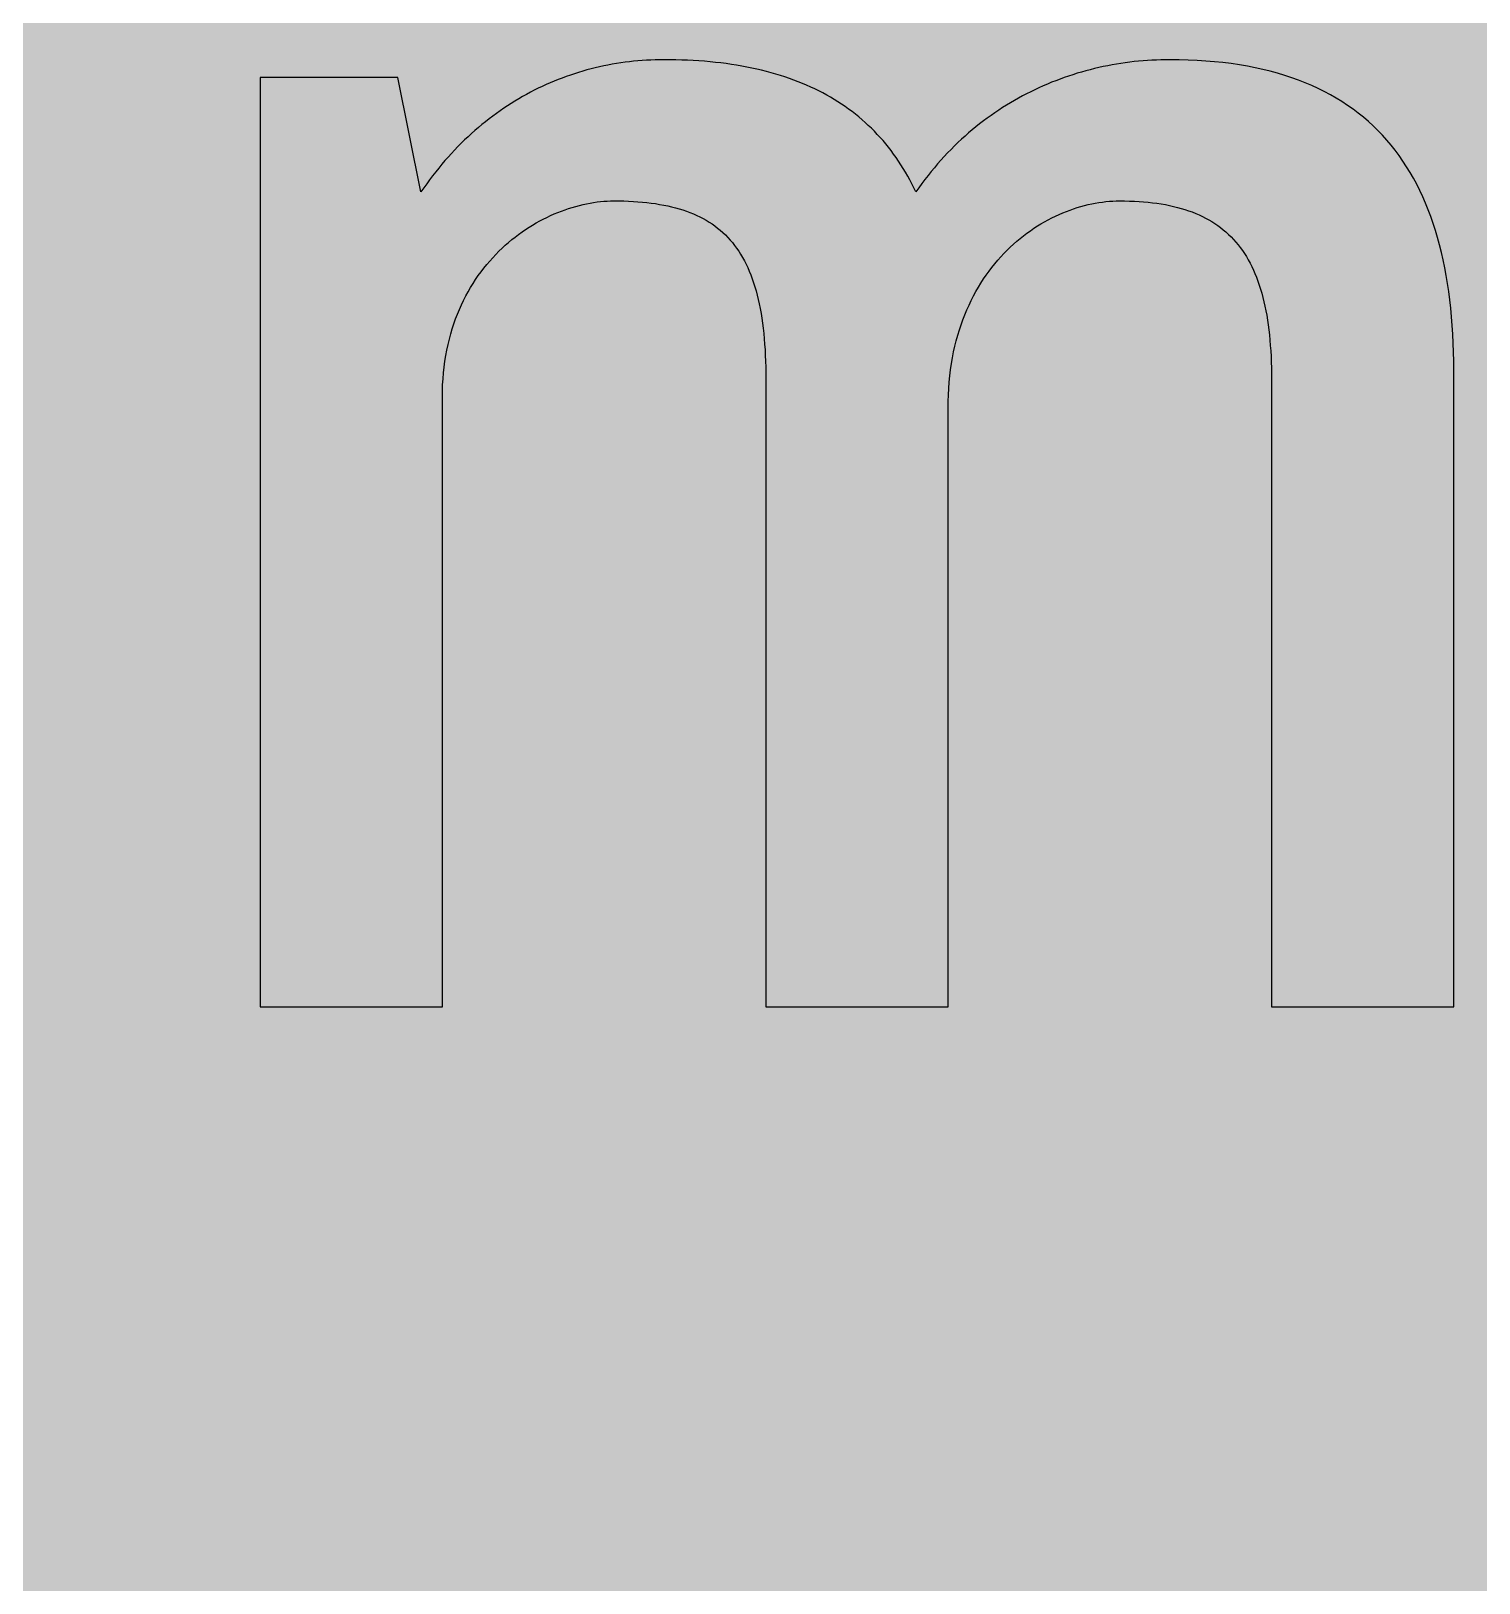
# Model space of a CAD drawing. Header units: millimetres. Extents: x 0 to 423, y 0 to 564.
# Drawn here: x 112.8 to 164.3, y 462.5 to 517.7 of the extents above; entities that cross this region are included whole.
import ezdxf

# ---------------------------------------------------------------- set-up
doc = ezdxf.new("R2010")
doc.units = ezdxf.units.MM

msp = doc.modelspace()

# ---------------------------------------------------------------- hatches: boundary and pattern name
for color, points in [(254, [(21.2189, 0.0537), (20.955, 0.0533), (20.6934, 0.0584), (20.4292, 0.066), (20.1676, 0.0787), (19.906, 0.094), (19.6469, 0.1118), (19.3853, 0.1321), (19.1262, 0.1549), (18.8671, 0.1829), (18.608, 0.2134), (18.349, 0.2464), (18.0924, 0.2845), (17.8359, 0.3251), (17.5793, 0.3683), (17.3253, 0.414), (17.0688, 0.4623), (16.8148, 0.5156), (16.5633, 0.5715), (16.3093, 0.6299), (16.0579, 0.6909), (15.809, 0.7544), (15.56, 0.823), (15.3111, 0.8941), (15.0622, 0.9677), (14.8158, 1.0439), (14.5694, 1.1227), (14.3256, 1.2065), (14.0818, 1.2903), (13.8379, 1.3792), (13.5966, 1.4707), (13.3579, 1.5672), (13.1191, 1.6637), (12.8803, 1.7628), (12.6441, 1.8669), (12.4079, 1.9736), (12.1742, 2.0803), (11.9405, 2.192), (11.7094, 2.3089), (11.4808, 2.4257), (11.2522, 2.5451), (11.0236, 2.6695), (10.7975, 2.794), (10.574, 2.9235), (10.3505, 3.0556), (10.1295, 3.1877), (9.9111, 3.3249), (9.6926, 3.4646), (9.4742, 3.6068), (9.2608, 3.7541), (9.0475, 3.9014), (8.8341, 4.0513), (8.6258, 4.2037), (8.4176, 4.3612), (8.2118, 4.5187), (8.0061, 4.6812), (7.8029, 4.8438), (7.6022, 5.0114), (7.4041, 5.1816), (7.206, 5.3518), (7.0129, 5.527), (6.8174, 5.7048), (6.6269, 5.8826), (6.4389, 6.0655), (6.2509, 6.2509), (6.0655, 6.4389), (5.8852, 6.6269), (5.7048, 6.8174), (5.527, 7.0104), (5.3518, 7.206), (5.1816, 7.4041), (5.0114, 7.6022), (4.8463, 7.8029), (4.6812, 8.0061), (4.5187, 8.2118), (4.3612, 8.4176), (4.2062, 8.6258), (4.0513, 8.8341), (3.9014, 9.0475), (3.7541, 9.2608), (3.6068, 9.4742), (3.4646, 9.6926), (3.3249, 9.9085), (3.1877, 10.1295), (3.0556, 10.3505), (2.9235, 10.574), (2.794, 10.7975), (2.6695, 11.0236), (2.5451, 11.2522), (2.4257, 11.4808), (2.3063, 11.7094), (2.192, 11.9405), (2.0803, 12.1742), (1.971, 12.4079), (1.8669, 12.6441), (1.7628, 12.8803), (1.6637, 13.1191), (1.5646, 13.3579), (1.4707, 13.5966), (1.3792, 13.8379), (1.2903, 14.0818), (1.2065, 14.3256), (1.1227, 14.5694), (1.0439, 14.8158), (0.9652, 15.0622), (0.8915, 15.3111), (0.823, 15.56), (0.7544, 15.809), (0.6883, 16.0604), (0.6274, 16.3119), (0.569, 16.5633), (0.5131, 16.8148), (0.4623, 17.0688), (0.4115, 17.3253), (0.3658, 17.5793), (0.3226, 17.8359), (0.2819, 18.0924), (0.2464, 18.3515), (0.2134, 18.608), (0.1829, 18.8671), (0.1549, 19.1262), (0.1295, 19.3878), (0.1092, 19.6469), (0.0914, 19.9085), (0.0762, 20.1701), (0.066, 20.4318), (0.0584, 20.6934), (0.0533, 20.955), (0.0508, 21.2192), (0.0522, 543.3314), (0.0533, 543.593), (0.0584, 543.8546), (0.066, 544.1188), (0.0762, 544.3804), (0.0914, 544.642), (0.1092, 544.9011), (0.1295, 545.1627), (0.1549, 545.4218), (0.1829, 545.6809), (0.2134, 545.94), (0.2464, 546.1991), (0.2819, 546.4556), (0.3226, 546.7121), (0.3658, 546.9687), (0.4115, 547.2227), (0.4623, 547.4792), (0.5131, 547.7332), (0.569, 547.9847), (0.6274, 548.2387), (0.6883, 548.4876), (0.7544, 548.7391), (0.823, 548.988), (0.8915, 549.2369), (0.9652, 549.4858), (1.0439, 549.7322), (1.1227, 549.9786), (1.2065, 550.2224), (1.2903, 550.4663), (1.3792, 550.7076), (1.4707, 550.9489), (1.5646, 551.1902), (1.6637, 551.4289), (1.7628, 551.6677), (1.8669, 551.9039), (1.971, 552.1401), (2.0803, 552.3738), (2.192, 552.6049), (2.3063, 552.8386), (2.4257, 553.0672), (2.5451, 553.2958), (2.6695, 553.5244), (2.794, 553.7505), (2.9235, 553.974), (3.0556, 554.1975), (3.1877, 554.4185), (3.3249, 554.6369), (3.4646, 554.8554), (3.6068, 555.0738), (3.7541, 555.2872), (3.9014, 555.5005), (4.0513, 555.7114), (4.2062, 555.9222), (4.3612, 556.1305), (4.5187, 556.3362), (4.6812, 556.5419), (4.8463, 556.7451), (5.0114, 556.9458), (5.1816, 557.1439), (5.3518, 557.342), (5.527, 557.5351), (5.7048, 557.7281), (5.8852, 557.9212), (6.0655, 558.1091), (6.2509, 558.2971), (6.4389, 558.4825), (6.6269, 558.6628), (6.8174, 558.8432), (7.0129, 559.021), (7.206, 559.1937), (7.4041, 559.3664), (7.6022, 559.5366), (7.8029, 559.7017), (8.0061, 559.8668), (8.2118, 560.0268), (8.4176, 560.1868), (8.6258, 560.3418), (8.8341, 560.4967), (9.0475, 560.6466), (9.2608, 560.7939), (9.4742, 560.9387), (9.6926, 561.0835), (9.9111, 561.2232), (10.1295, 561.3603), (10.3505, 561.4924), (10.574, 561.6245), (10.7975, 561.754), (11.0236, 561.8785), (11.2522, 562.0029), (11.4808, 562.1223), (11.7094, 562.2392), (11.9405, 562.356), (12.1742, 562.4678), (12.4079, 562.5744), (12.6441, 562.6811), (12.8803, 562.7853), (13.1191, 562.8843), (13.3579, 562.9834), (13.5966, 563.0774), (13.8379, 563.1688), (14.0818, 563.2577), (14.3256, 563.3415), (14.5694, 563.4253), (14.8158, 563.5041), (15.0622, 563.5803), (15.3111, 563.6539), (15.56, 563.7251), (15.809, 563.7936), (16.0579, 563.8571), (16.3093, 563.9206), (16.5633, 563.9791), (16.8148, 564.0349), (17.0688, 564.0857), (17.3253, 564.1365), (17.5793, 564.1823), (17.8359, 564.2254), (18.0924, 564.2635), (18.349, 564.3016), (18.608, 564.3347), (18.8671, 564.3651), (19.1262, 564.3931), (19.3853, 564.4185), (19.6469, 564.4388), (19.906, 564.4566), (20.1676, 564.4718), (20.4292, 564.482), (20.6934, 564.4896), (20.955, 564.4947), (21.2166, 564.4972), (402.2189, 564.4981), (402.4808, 564.4947), (402.7424, 564.4896), (403.0066, 564.482), (403.2682, 564.4718), (403.5298, 564.4566), (403.7889, 564.4388), (404.0505, 564.4185), (404.3096, 564.3931), (404.5687, 564.3651), (404.8277, 564.3347), (405.0868, 564.3016), (405.3434, 564.2635), (405.5999, 564.2254), (405.8564, 564.1823), (406.113, 564.1365), (406.367, 564.0857), (406.621, 564.0349), (406.875, 563.9791), (407.1264, 563.9206), (407.3779, 563.8571), (407.6268, 563.7936), (407.8783, 563.7251), (408.1272, 563.6539), (408.3736, 563.5803), (408.62, 563.5041), (408.8663, 563.4253), (409.1102, 563.3415), (409.354, 563.2577), (409.5979, 563.1688), (409.8392, 563.0774), (410.0805, 562.9834), (410.3192, 562.8843), (410.5554, 562.7853), (410.7942, 562.6811), (411.0279, 562.5744), (411.2616, 562.4678), (411.4952, 562.356), (411.7264, 562.2392), (411.9575, 562.1223), (412.1861, 562.0029), (412.4122, 561.8785), (412.6382, 561.754), (412.8643, 561.6245), (413.0853, 561.4924), (413.3063, 561.3603), (413.5272, 561.2232), (413.7457, 561.0835), (413.9616, 560.9387), (414.1775, 560.7939), (414.3908, 560.6466), (414.6017, 560.4967), (414.8125, 560.3418), (415.0208, 560.1868), (415.2265, 560.0268), (415.4297, 559.8668), (415.6329, 559.7017), (415.8336, 559.5366), (416.0342, 559.3664), (416.2298, 559.1937), (416.4254, 559.021), (416.6184, 558.8432), (416.8089, 558.6628), (416.9994, 558.4825), (417.1848, 558.2971), (417.3703, 558.1091), (417.5531, 557.9212), (417.7335, 557.7281), (417.9087, 557.5351), (418.084, 557.342), (418.2567, 557.1439), (418.4244, 556.9458), (418.592, 556.7451), (418.7546, 556.5419), (418.9171, 556.3362), (419.0746, 556.1305), (419.2321, 555.9222), (419.3845, 555.7114), (419.5369, 555.5005), (419.6842, 555.2872), (419.829, 555.0738), (419.9712, 554.8554), (420.1109, 554.6369), (420.2481, 554.4185), (420.3827, 554.1975), (420.5148, 553.974), (420.6418, 553.7505), (420.7688, 553.5244), (420.8907, 553.2958), (421.0126, 553.0672), (421.1295, 552.8386), (421.2438, 552.6049), (421.3555, 552.3738), (421.4647, 552.1401), (421.5689, 551.9039), (421.673, 551.6677), (421.7746, 551.4289), (421.8711, 551.1902), (421.9651, 550.9489), (422.0566, 550.7076), (422.1455, 550.4663), (422.2318, 550.2224), (422.3131, 549.9786), (422.3918, 549.7322), (422.4706, 549.4858), (422.5442, 549.2369), (422.6128, 548.988), (422.6814, 548.7391), (422.7449, 548.4876), (422.8084, 548.2387), (422.8668, 547.9847), (422.9227, 547.7332), (422.9735, 547.4792), (423.0243, 547.2227), (423.07, 546.9687), (423.1132, 546.7121), (423.1513, 546.4556), (423.1894, 546.1991), (423.2224, 545.94), (423.2529, 545.6809), (423.2808, 545.4218), (423.3037, 545.1627), (423.3266, 544.9011), (423.3443, 544.642), (423.357, 544.3804), (423.3697, 544.1188), (423.3774, 543.8546), (423.3824, 543.593), (423.385, 543.3314), (423.3855, 21.2203), (423.3824, 20.955), (423.3774, 20.6934), (423.3697, 20.4318), (423.357, 20.1701), (423.3443, 19.9085), (423.3266, 19.6469), (423.3037, 19.3878), (423.2808, 19.1262), (423.2529, 18.8671), (423.2224, 18.608), (423.1894, 18.3515), (423.1513, 18.0924), (423.1132, 17.8359), (423.07, 17.5793), (423.0243, 17.3253), (422.9735, 17.0688), (422.9227, 16.8148), (422.8668, 16.5633), (422.8084, 16.3119), (422.7449, 16.0604), (422.6814, 15.809), (422.6128, 15.56), (422.5442, 15.3111), (422.4706, 15.0622), (422.3918, 14.8158), (422.3131, 14.5694), (422.2318, 14.3256), (422.1455, 14.0818), (422.0566, 13.8379), (421.9651, 13.5966), (421.8711, 13.3579), (421.7746, 13.1191), (421.673, 12.8803), (421.5689, 12.6441), (421.4647, 12.4079), (421.3555, 12.1742), (421.2438, 11.9405), (421.1295, 11.7094), (421.0126, 11.4808), (420.8907, 11.2522), (420.7688, 11.0236), (420.6418, 10.7975), (420.5148, 10.574), (420.3827, 10.3505), (420.2481, 10.1295), (420.1109, 9.9085), (419.9712, 9.6926), (419.829, 9.4742), (419.6842, 9.2608), (419.5369, 9.0475), (419.3845, 8.8341), (419.2321, 8.6258), (419.0746, 8.4176), (418.9171, 8.2118), (418.7546, 8.0061), (418.592, 7.8029), (418.4244, 7.6022), (418.2567, 7.4041), (418.084, 7.206), (417.9087, 7.0104), (417.7335, 6.8174), (417.5531, 6.6269), (417.3703, 6.4389), (417.1848, 6.2509), (416.9994, 6.0655), (416.8089, 5.8826), (416.6184, 5.7048), (416.4254, 5.527), (416.2298, 5.3518), (416.0342, 5.1816), (415.8336, 5.0114), (415.6329, 4.8438), (415.4297, 4.6812), (415.2265, 4.5187), (415.0208, 4.3612), (414.8125, 4.2037), (414.6017, 4.0513), (414.3908, 3.9014), (414.1775, 3.7541), (413.9616, 3.6068), (413.7457, 3.4646), (413.5272, 3.3249), (413.3063, 3.1877), (413.0853, 3.0556), (412.8643, 2.9235), (412.6382, 2.794), (412.4122, 2.6695), (412.1861, 2.5451), (411.9575, 2.4257), (411.7264, 2.3089), (411.4952, 2.192), (411.2616, 2.0803), (411.0279, 1.9736), (410.7942, 1.8669), (410.5554, 1.7628), (410.3192, 1.6637), (410.0805, 1.5672), (409.8392, 1.4707), (409.5979, 1.3792), (409.354, 1.2903), (409.1102, 1.2065), (408.8663, 1.1227), (408.62, 1.0439), (408.3736, 0.9677), (408.1272, 0.8941), (407.8783, 0.823), (407.6268, 0.7544), (407.3779, 0.6909), (407.1264, 0.6299), (406.875, 0.5715), (406.621, 0.5156), (406.367, 0.4623), (406.113, 0.414), (405.8564, 0.3683), (405.5999, 0.3251), (405.3434, 0.2845), (405.0868, 0.2464), (404.8277, 0.2134), (404.5687, 0.1829), (404.3096, 0.1549), (404.0505, 0.1321), (403.7889, 0.1118), (403.5298, 0.094), (403.2682, 0.0787), (403.0066, 0.066), (402.7424, 0.0584), (402.4808, 0.0533), (402.2166, 0.0533)]), (59, [(145.4326, 483.0064), (145.4326, 504.2775), (145.4328, 504.5151), (145.4404, 504.7488), (145.4531, 504.9799), (145.4709, 505.206), (145.4937, 505.4295), (145.5217, 505.6454), (145.5522, 505.8613), (145.5903, 506.0696), (145.6284, 506.2753), (145.6741, 506.476), (145.7223, 506.6741), (145.7757, 506.8672), (145.8341, 507.0551), (145.8951, 507.2405), (145.9586, 507.4209), (146.0271, 507.5987), (146.0983, 507.7714), (146.1745, 507.939), (146.2507, 508.1041), (146.3345, 508.2642), (146.4183, 508.4216), (146.5072, 508.574), (146.5961, 508.7239), (146.6901, 508.8687), (146.7866, 509.0084), (146.8857, 509.1455), (146.9873, 509.2802), (147.0914, 509.4097), (147.1955, 509.5342), (147.3048, 509.6561), (147.414, 509.7755), (147.5257, 509.8898), (147.64, 509.999), (147.7569, 510.1057), (147.8737, 510.2098), (147.9931, 510.3089), (148.1125, 510.4028), (148.2344, 510.4968), (148.3589, 510.5832), (148.4833, 510.6695), (148.6078, 510.7508), (148.7322, 510.827), (148.8592, 510.9007), (148.9888, 510.9718), (149.1158, 511.0378), (149.2453, 511.1013), (149.3749, 511.1598), (149.5044, 511.2156), (149.6339, 511.269), (149.7635, 511.3172), (149.893, 511.363), (150.0226, 511.4036), (150.1496, 511.4417), (150.2791, 511.4773), (150.4086, 511.5103), (150.5356, 511.5382), (150.6626, 511.5636), (150.7896, 511.5839), (150.9166, 511.6017), (151.0411, 511.617), (151.163, 511.6297), (151.2875, 511.6373), (151.4069, 511.6424), (151.5288, 511.6424), (151.704, 511.6424), (151.8793, 511.6373), (152.0495, 511.6322), (152.2171, 511.622), (152.3797, 511.6093), (152.5397, 511.5966), (152.6997, 511.5789), (152.8521, 511.5585), (153.0045, 511.5357), (153.1518, 511.5103), (153.2992, 511.4798), (153.4414, 511.4493), (153.5786, 511.4138), (153.7157, 511.3782), (153.8478, 511.3376), (153.9773, 511.2944), (154.1043, 511.2487), (154.2288, 511.1979), (154.3482, 511.1471), (154.4676, 511.0912), (154.5819, 511.0328), (154.6936, 510.9718), (154.8028, 510.9083), (154.9095, 510.8397), (155.0111, 510.7686), (155.1127, 510.6949), (155.2092, 510.6187), (155.3032, 510.5375), (155.3972, 510.4536), (155.4861, 510.3673), (155.5699, 510.2758), (155.6537, 510.1819), (155.735, 510.0853), (155.8112, 509.9863), (155.8874, 509.8821), (155.9585, 509.7755), (156.0297, 509.6637), (156.0957, 509.5494), (156.1592, 509.4326), (156.2202, 509.3106), (156.2786, 509.1862), (156.3345, 509.0592), (156.3878, 508.9271), (156.4386, 508.7925), (156.4869, 508.6528), (156.5326, 508.5105), (156.5758, 508.3632), (156.6164, 508.2134), (156.6545, 508.061), (156.6901, 507.9035), (156.7231, 507.7409), (156.7536, 507.5784), (156.7815, 507.4082), (156.8044, 507.2355), (156.8272, 507.0602), (156.8475, 506.8799), (156.8653, 506.6944), (156.8806, 506.5065), (156.8958, 506.3134), (156.906, 506.1179), (156.9136, 505.9172), (156.9187, 505.714), (156.9237, 505.5057), (156.9237, 505.2924), (156.9254, 483.0064), (163.4035, 483.0064), (163.4035, 505.6117), (163.4007, 505.9426), (163.3931, 506.2677), (163.383, 506.5903), (163.3677, 506.9078), (163.3474, 507.2177), (163.322, 507.5276), (163.2941, 507.8298), (163.261, 508.127), (163.2229, 508.4191), (163.1798, 508.7087), (163.1315, 508.9931), (163.0807, 509.27), (163.0223, 509.5443), (162.9613, 509.8136), (162.8953, 510.0777), (162.8242, 510.3368), (162.748, 510.5908), (162.6692, 510.8397), (162.5829, 511.0861), (162.494, 511.3249), (162.3974, 511.5585), (162.2984, 511.7871), (162.1917, 512.0132), (162.0825, 512.2316), (161.9682, 512.445), (161.8488, 512.6558), (161.7218, 512.859), (161.5923, 513.0571), (161.4576, 513.2527), (161.3179, 513.4407), (161.1706, 513.6236), (161.0208, 513.8014), (160.8658, 513.9741), (160.7033, 514.1417), (160.5382, 514.3043), (160.3654, 514.4618), (160.1876, 514.6142), (160.0073, 514.7615), (159.8193, 514.9037), (159.6263, 515.0383), (159.4282, 515.1704), (159.2224, 515.2949), (159.0142, 515.4143), (158.7983, 515.5286), (158.5773, 515.6378), (158.3512, 515.7419), (158.1201, 515.841), (157.8839, 515.9324), (157.64, 516.0213), (157.3911, 516.1026), (157.1371, 516.1788), (156.878, 516.2499), (156.6113, 516.3134), (156.3421, 516.3744), (156.0652, 516.4277), (155.7807, 516.476), (155.4912, 516.5192), (155.1965, 516.5573), (154.8968, 516.5877), (154.592, 516.6131), (154.2796, 516.6335), (153.9596, 516.6487), (153.637, 516.6563), (153.3042, 516.6589), (153.1468, 516.6589), (152.9893, 516.6563), (152.8318, 516.6487), (152.6743, 516.6411), (152.5168, 516.6335), (152.3594, 516.6208), (152.1993, 516.6055), (152.0419, 516.5903), (151.8844, 516.5725), (151.7269, 516.5522), (151.572, 516.5293), (151.4145, 516.5039), (151.257, 516.476), (151.1021, 516.4455), (150.9446, 516.415), (150.7896, 516.3795), (150.6347, 516.3439), (150.4798, 516.3058), (150.3248, 516.2652), (150.1699, 516.222), (150.0175, 516.1763), (149.8651, 516.128), (149.7101, 516.0797), (149.5603, 516.0264), (149.4079, 515.9731), (149.258, 515.9146), (149.1082, 515.8562), (148.9583, 515.7953), (148.8084, 515.7292), (148.6611, 515.6632), (148.5138, 515.5946), (148.369, 515.5235), (148.2217, 515.4498), (148.0769, 515.3762), (147.9347, 515.2974), (147.7924, 515.2161), (147.6502, 515.1323), (147.508, 515.0485), (147.3683, 514.9596), (147.2311, 514.8707), (147.0939, 514.7767), (146.9568, 514.6827), (146.8196, 514.5862), (146.6875, 514.4846), (146.5529, 514.383), (146.4208, 514.2789), (146.2913, 514.1697), (146.1618, 514.0604), (146.0322, 513.9487), (145.9052, 513.8344), (145.7808, 513.7175), (145.6563, 513.5956), (145.5344, 513.4737), (145.4125, 513.3492), (145.2931, 513.2222), (145.1762, 513.0927), (145.0594, 512.9606), (144.9426, 512.8235), (144.8308, 512.6863), (144.719, 512.5466), (144.6073, 512.4044), (144.5006, 512.2596), (144.3939, 512.1097), (144.2872, 511.9599), (144.2187, 512.1046), (144.1475, 512.2469), (144.0739, 512.3891), (143.9977, 512.5263), (143.9189, 512.6609), (143.8377, 512.7955), (143.7564, 512.9276), (143.6726, 513.0546), (143.5837, 513.1816), (143.4948, 513.3061), (143.4059, 513.4305), (143.3119, 513.5499), (143.2154, 513.6667), (143.1188, 513.7836), (143.0172, 513.8953), (142.9156, 514.0071), (142.8115, 514.1163), (142.7048, 514.223), (142.5956, 514.3271), (142.4864, 514.4287), (142.3721, 514.5278), (142.2578, 514.6269), (142.1384, 514.7208), (142.019, 514.8148), (141.8971, 514.9063), (141.7726, 514.9926), (141.6456, 515.079), (141.5161, 515.1628), (141.3866, 515.2466), (141.2519, 515.3254), (141.1173, 515.4016), (140.9776, 515.4778), (140.8379, 515.5489), (140.6957, 515.62), (140.5509, 515.6886), (140.4036, 515.7521), (140.2537, 515.8156), (140.1013, 515.8765), (139.9489, 515.9375), (139.7914, 515.9934), (139.634, 516.0467), (139.4714, 516.1001), (139.3088, 516.1483), (139.1437, 516.1966), (138.9761, 516.2423), (138.8059, 516.2829), (138.6332, 516.3236), (138.4579, 516.3617), (138.2801, 516.3998), (138.0998, 516.4328), (137.9169, 516.4633), (137.734, 516.4912), (137.5461, 516.5192), (137.3581, 516.5446), (137.1651, 516.5649), (136.972, 516.5852), (136.7765, 516.603), (136.5783, 516.6182), (136.3751, 516.6309), (136.1719, 516.6411), (135.9662, 516.6487), (135.7579, 516.6538), (135.5471, 516.6589), (135.3337, 516.6589), (135.1788, 516.6589), (135.0264, 516.6538), (134.8715, 516.6487), (134.7165, 516.6411), (134.5641, 516.6309), (134.4092, 516.6182), (134.2568, 516.6055), (134.1044, 516.5877), (133.952, 516.5674), (133.7996, 516.5471), (133.6472, 516.5242), (133.4973, 516.4988), (133.3449, 516.4709), (133.1951, 516.4404), (133.0452, 516.4074), (132.8953, 516.3718), (132.748, 516.3337), (132.5982, 516.2956), (132.4508, 516.2525), (132.3035, 516.2093), (132.1562, 516.1636), (132.0114, 516.1153), (131.8641, 516.062), (131.7193, 516.0086), (131.5771, 515.9553), (131.4323, 515.8969), (131.2901, 515.8359), (131.1478, 515.7749), (131.0081, 515.7089), (130.8659, 515.6429), (130.7262, 515.5717), (130.589, 515.5006), (130.4493, 515.427), (130.3122, 515.3508), (130.1775, 515.272), (130.0404, 515.1907), (129.9058, 515.1069), (129.7737, 515.0206), (129.6416, 514.9342), (129.5095, 514.8428), (129.38, 514.7488), (129.2504, 514.6548), (129.1209, 514.5583), (128.9939, 514.4567), (128.8669, 514.3551), (128.7424, 514.2509), (128.618, 514.1443), (128.4935, 514.035), (128.3716, 513.9233), (128.2522, 513.809), (128.1328, 513.6921), (128.0135, 513.5728), (127.8966, 513.4508), (127.7823, 513.3289), (127.668, 513.2019), (127.5537, 513.0749), (127.442, 512.9428), (127.3327, 512.8108), (127.2235, 512.6736), (127.1143, 512.5364), (127.0076, 512.3967), (126.9035, 512.2545), (126.7993, 512.1072), (126.6977, 511.9599), (125.8743, 516.0254), (120.9848, 516.0254), (120.9848, 483.0064), (127.4618, 483.0064), (127.4618, 504.6592), (127.4623, 504.8834), (127.4699, 505.1019), (127.4851, 505.3203), (127.5029, 505.5311), (127.5258, 505.7394), (127.5512, 505.9451), (127.5842, 506.1458), (127.6198, 506.3439), (127.6629, 506.537), (127.7087, 506.7275), (127.7569, 506.9129), (127.8103, 507.0958), (127.8687, 507.2736), (127.9296, 507.4463), (127.9957, 507.619), (128.0643, 507.7866), (128.1379, 507.9492), (128.2141, 508.1092), (128.2929, 508.2642), (128.3767, 508.4166), (128.4605, 508.5639), (128.5494, 508.7112), (128.6408, 508.8509), (128.7374, 508.9881), (128.8339, 509.1227), (128.9329, 509.2522), (129.0345, 509.3792), (129.1412, 509.5037), (129.2479, 509.6231), (129.3571, 509.7399), (129.4663, 509.8517), (129.5806, 509.9609), (129.6949, 510.065), (129.8118, 510.1666), (129.9286, 510.2657), (130.048, 510.3597), (130.1699, 510.4511), (130.2918, 510.54), (130.4163, 510.6238), (130.5408, 510.7051), (130.6652, 510.7838), (130.7922, 510.8575), (130.9192, 510.9286), (131.0462, 510.9947), (131.1732, 511.0582), (131.3028, 511.1191), (131.4298, 511.1775), (131.5593, 511.2309), (131.6888, 511.2817), (131.8184, 511.3274), (131.9454, 511.3706), (132.0749, 511.4112), (132.2019, 511.4493), (132.3315, 511.4823), (132.4585, 511.5128), (132.5829, 511.5408), (132.7099, 511.5662), (132.8344, 511.5865), (132.9588, 511.6043), (133.0808, 511.617), (133.2027, 511.6297), (133.3221, 511.6373), (133.4389, 511.6424), (133.5557, 511.6424), (133.7335, 511.6424), (133.9088, 511.6398), (134.079, 511.6322), (134.2466, 511.6246), (134.4092, 511.6144), (134.5692, 511.5992), (134.7292, 511.5839), (134.8816, 511.5662), (135.034, 511.5458), (135.1813, 511.5204), (135.3287, 511.495), (135.4709, 511.4646), (135.6081, 511.4341), (135.7452, 511.3985), (135.8773, 511.3604), (136.0068, 511.3198), (136.1338, 511.2766), (136.2583, 511.2309), (136.3802, 511.1826), (136.4971, 511.1293), (136.6114, 511.0734), (136.7231, 511.015), (136.8323, 510.954), (136.939, 510.8905), (137.0432, 510.8219), (137.1422, 510.7508), (137.2413, 510.6772), (137.3353, 510.5984), (137.4267, 510.5171), (137.5156, 510.4333), (137.602, 510.3444), (137.6858, 510.253), (137.7645, 510.159), (137.8433, 510.0599), (137.9169, 509.9583), (137.9906, 509.8542), (138.0592, 509.745), (138.1252, 509.6332), (138.1912, 509.5164), (138.2522, 509.3945), (138.3106, 509.2725), (138.3665, 509.143), (138.4198, 509.0109), (138.4706, 508.8763), (138.5189, 508.7366), (138.5646, 508.5944), (138.6078, 508.447), (138.6459, 508.2946), (138.684, 508.1397), (138.7196, 507.9797), (138.7526, 507.8146), (138.7831, 507.6469), (138.811, 507.4768), (138.8364, 507.299), (138.8593, 507.1186), (138.8796, 506.9332), (138.8974, 506.7452), (138.9126, 506.5497), (138.9253, 506.3515), (138.9355, 506.1483), (138.9431, 505.9426), (138.9507, 505.7318), (138.9532, 505.5133), (138.9558, 505.2924), (138.956, 483.0064)])]:
    msp.add_hatch(color=color).paths.add_polyline_path(points)

# ---------------------------------------------------------------- linework, layer by layer
at = {"color": 59}
msp.add_lwpolyline([(145.4326, 483.0064), (145.4326, 504.2775), (145.4328, 504.5151), (145.4404, 504.7488), (145.4531, 504.9799), (145.4709, 505.206), (145.4937, 505.4295), (145.5217, 505.6454), (145.5522, 505.8613), (145.5903, 506.0696), (145.6284, 506.2753), (145.6741, 506.476), (145.7223, 506.6741), (145.7757, 506.8672), (145.8341, 507.0551), (145.8951, 507.2405), (145.9586, 507.4209), (146.0271, 507.5987), (146.0983, 507.7714), (146.1745, 507.939), (146.2507, 508.1041), (146.3345, 508.2642), (146.4183, 508.4216), (146.5072, 508.574), (146.5961, 508.7239), (146.6901, 508.8687), (146.7866, 509.0084), (146.8857, 509.1455), (146.9873, 509.2802), (147.0914, 509.4097), (147.1955, 509.5342), (147.3048, 509.6561), (147.414, 509.7755), (147.5257, 509.8898), (147.64, 509.999), (147.7569, 510.1057), (147.8737, 510.2098), (147.9931, 510.3089), (148.1125, 510.4028), (148.2344, 510.4968), (148.3589, 510.5832), (148.4833, 510.6695), (148.6078, 510.7508), (148.7322, 510.827), (148.8592, 510.9007), (148.9888, 510.9718), (149.1158, 511.0378), (149.2453, 511.1013), (149.3749, 511.1598), (149.5044, 511.2156), (149.6339, 511.269), (149.7635, 511.3172), (149.893, 511.363), (150.0226, 511.4036), (150.1496, 511.4417), (150.2791, 511.4773), (150.4086, 511.5103), (150.5356, 511.5382), (150.6626, 511.5636), (150.7896, 511.5839), (150.9166, 511.6017), (151.0411, 511.617), (151.163, 511.6297), (151.2875, 511.6373), (151.4069, 511.6424), (151.5288, 511.6424), (151.704, 511.6424), (151.8793, 511.6373), (152.0495, 511.6322), (152.2171, 511.622), (152.3797, 511.6093), (152.5397, 511.5966), (152.6997, 511.5789), (152.8521, 511.5585), (153.0045, 511.5357), (153.1518, 511.5103), (153.2992, 511.4798), (153.4414, 511.4493), (153.5786, 511.4138), (153.7157, 511.3782), (153.8478, 511.3376), (153.9773, 511.2944), (154.1043, 511.2487), (154.2288, 511.1979), (154.3482, 511.1471), (154.4676, 511.0912), (154.5819, 511.0328), (154.6936, 510.9718), (154.8028, 510.9083), (154.9095, 510.8397), (155.0111, 510.7686), (155.1127, 510.6949), (155.2092, 510.6187), (155.3032, 510.5375), (155.3972, 510.4536), (155.4861, 510.3673), (155.5699, 510.2758), (155.6537, 510.1819), (155.735, 510.0853), (155.8112, 509.9863), (155.8874, 509.8821), (155.9585, 509.7755), (156.0297, 509.6637), (156.0957, 509.5494), (156.1592, 509.4326), (156.2202, 509.3106), (156.2786, 509.1862), (156.3345, 509.0592), (156.3878, 508.9271), (156.4386, 508.7925), (156.4869, 508.6528), (156.5326, 508.5105), (156.5758, 508.3632), (156.6164, 508.2134), (156.6545, 508.061), (156.6901, 507.9035), (156.7231, 507.7409), (156.7536, 507.5784), (156.7815, 507.4082), (156.8044, 507.2355), (156.8272, 507.0602), (156.8475, 506.8799), (156.8653, 506.6944), (156.8806, 506.5065), (156.8958, 506.3134), (156.906, 506.1179), (156.9136, 505.9172), (156.9187, 505.714), (156.9237, 505.5057), (156.9237, 505.2924), (156.9254, 483.0064), (163.4035, 483.0064), (163.4035, 505.6117), (163.4007, 505.9426), (163.3931, 506.2677), (163.383, 506.5903), (163.3677, 506.9078), (163.3474, 507.2177), (163.322, 507.5276), (163.2941, 507.8298), (163.261, 508.127), (163.2229, 508.4191), (163.1798, 508.7087), (163.1315, 508.9931), (163.0807, 509.27), (163.0223, 509.5443), (162.9613, 509.8136), (162.8953, 510.0777), (162.8242, 510.3368), (162.748, 510.5908), (162.6692, 510.8397), (162.5829, 511.0861), (162.494, 511.3249), (162.3974, 511.5585), (162.2984, 511.7871), (162.1917, 512.0132), (162.0825, 512.2316), (161.9682, 512.445), (161.8488, 512.6558), (161.7218, 512.859), (161.5923, 513.0571), (161.4576, 513.2527), (161.3179, 513.4407), (161.1706, 513.6236), (161.0208, 513.8014), (160.8658, 513.9741), (160.7033, 514.1417), (160.5382, 514.3043), (160.3654, 514.4618), (160.1876, 514.6142), (160.0073, 514.7615), (159.8193, 514.9037), (159.6263, 515.0383), (159.4282, 515.1704), (159.2224, 515.2949), (159.0142, 515.4143), (158.7983, 515.5286), (158.5773, 515.6378), (158.3512, 515.7419), (158.1201, 515.841), (157.8839, 515.9324), (157.64, 516.0213), (157.3911, 516.1026), (157.1371, 516.1788), (156.878, 516.2499), (156.6113, 516.3134), (156.3421, 516.3744), (156.0652, 516.4277), (155.7807, 516.476), (155.4912, 516.5192), (155.1965, 516.5573), (154.8968, 516.5877), (154.592, 516.6131), (154.2796, 516.6335), (153.9596, 516.6487), (153.637, 516.6563), (153.3042, 516.6589), (153.1468, 516.6589), (152.9893, 516.6563), (152.8318, 516.6487), (152.6743, 516.6411), (152.5168, 516.6335), (152.3594, 516.6208), (152.1993, 516.6055), (152.0419, 516.5903), (151.8844, 516.5725), (151.7269, 516.5522), (151.572, 516.5293), (151.4145, 516.5039), (151.257, 516.476), (151.1021, 516.4455), (150.9446, 516.415), (150.7896, 516.3795), (150.6347, 516.3439), (150.4798, 516.3058), (150.3248, 516.2652), (150.1699, 516.222), (150.0175, 516.1763), (149.8651, 516.128), (149.7101, 516.0797), (149.5603, 516.0264), (149.4079, 515.9731), (149.258, 515.9146), (149.1082, 515.8562), (148.9583, 515.7953), (148.8084, 515.7292), (148.6611, 515.6632), (148.5138, 515.5946), (148.369, 515.5235), (148.2217, 515.4498), (148.0769, 515.3762), (147.9347, 515.2974), (147.7924, 515.2161), (147.6502, 515.1323), (147.508, 515.0485), (147.3683, 514.9596), (147.2311, 514.8707), (147.0939, 514.7767), (146.9568, 514.6827), (146.8196, 514.5862), (146.6875, 514.4846), (146.5529, 514.383), (146.4208, 514.2789), (146.2913, 514.1697), (146.1618, 514.0604), (146.0322, 513.9487), (145.9052, 513.8344), (145.7808, 513.7175), (145.6563, 513.5956), (145.5344, 513.4737), (145.4125, 513.3492), (145.2931, 513.2222), (145.1762, 513.0927), (145.0594, 512.9606), (144.9426, 512.8235), (144.8308, 512.6863), (144.719, 512.5466), (144.6073, 512.4044), (144.5006, 512.2596), (144.3939, 512.1097), (144.2872, 511.9599), (144.2187, 512.1046), (144.1475, 512.2469), (144.0739, 512.3891), (143.9977, 512.5263), (143.9189, 512.6609), (143.8377, 512.7955), (143.7564, 512.9276), (143.6726, 513.0546), (143.5837, 513.1816), (143.4948, 513.3061), (143.4059, 513.4305), (143.3119, 513.5499), (143.2154, 513.6667), (143.1188, 513.7836), (143.0172, 513.8953), (142.9156, 514.0071), (142.8115, 514.1163), (142.7048, 514.223), (142.5956, 514.3271), (142.4864, 514.4287), (142.3721, 514.5278), (142.2578, 514.6269), (142.1384, 514.7208), (142.019, 514.8148), (141.8971, 514.9063), (141.7726, 514.9926), (141.6456, 515.079), (141.5161, 515.1628), (141.3866, 515.2466), (141.2519, 515.3254), (141.1173, 515.4016), (140.9776, 515.4778), (140.8379, 515.5489), (140.6957, 515.62), (140.5509, 515.6886), (140.4036, 515.7521), (140.2537, 515.8156), (140.1013, 515.8765), (139.9489, 515.9375), (139.7914, 515.9934), (139.634, 516.0467), (139.4714, 516.1001), (139.3088, 516.1483), (139.1437, 516.1966), (138.9761, 516.2423), (138.8059, 516.2829), (138.6332, 516.3236), (138.4579, 516.3617), (138.2801, 516.3998), (138.0998, 516.4328), (137.9169, 516.4633), (137.734, 516.4912), (137.5461, 516.5192), (137.3581, 516.5446), (137.1651, 516.5649), (136.972, 516.5852), (136.7765, 516.603), (136.5783, 516.6182), (136.3751, 516.6309), (136.1719, 516.6411), (135.9662, 516.6487), (135.7579, 516.6538), (135.5471, 516.6589), (135.3337, 516.6589), (135.1788, 516.6589), (135.0264, 516.6538), (134.8715, 516.6487), (134.7165, 516.6411), (134.5641, 516.6309), (134.4092, 516.6182), (134.2568, 516.6055), (134.1044, 516.5877), (133.952, 516.5674), (133.7996, 516.5471), (133.6472, 516.5242), (133.4973, 516.4988), (133.3449, 516.4709), (133.1951, 516.4404), (133.0452, 516.4074), (132.8953, 516.3718), (132.748, 516.3337), (132.5982, 516.2956), (132.4508, 516.2525), (132.3035, 516.2093), (132.1562, 516.1636), (132.0114, 516.1153), (131.8641, 516.062), (131.7193, 516.0086), (131.5771, 515.9553), (131.4323, 515.8969), (131.2901, 515.8359), (131.1478, 515.7749), (131.0081, 515.7089), (130.8659, 515.6429), (130.7262, 515.5717), (130.589, 515.5006), (130.4493, 515.427), (130.3122, 515.3508), (130.1775, 515.272), (130.0404, 515.1907), (129.9058, 515.1069), (129.7737, 515.0206), (129.6416, 514.9342), (129.5095, 514.8428), (129.38, 514.7488), (129.2504, 514.6548), (129.1209, 514.5583), (128.9939, 514.4567), (128.8669, 514.3551), (128.7424, 514.2509), (128.618, 514.1443), (128.4935, 514.035), (128.3716, 513.9233), (128.2522, 513.809), (128.1328, 513.6921), (128.0135, 513.5728), (127.8966, 513.4508), (127.7823, 513.3289), (127.668, 513.2019), (127.5537, 513.0749), (127.442, 512.9428), (127.3327, 512.8108), (127.2235, 512.6736), (127.1143, 512.5364), (127.0076, 512.3967), (126.9035, 512.2545), (126.7993, 512.1072), (126.6977, 511.9599), (125.8743, 516.0254), (120.9848, 516.0254), (120.9848, 483.0064), (127.4618, 483.0064), (127.4618, 504.6592), (127.4623, 504.8834), (127.4699, 505.1019), (127.4851, 505.3203), (127.5029, 505.5311), (127.5258, 505.7394), (127.5512, 505.9451), (127.5842, 506.1458), (127.6198, 506.3439), (127.6629, 506.537), (127.7087, 506.7275), (127.7569, 506.9129), (127.8103, 507.0958), (127.8687, 507.2736), (127.9296, 507.4463), (127.9957, 507.619), (128.0643, 507.7866), (128.1379, 507.9492), (128.2141, 508.1092), (128.2929, 508.2642), (128.3767, 508.4166), (128.4605, 508.5639), (128.5494, 508.7112), (128.6408, 508.8509), (128.7374, 508.9881), (128.8339, 509.1227), (128.9329, 509.2522), (129.0345, 509.3792), (129.1412, 509.5037), (129.2479, 509.6231), (129.3571, 509.7399), (129.4663, 509.8517), (129.5806, 509.9609), (129.6949, 510.065), (129.8118, 510.1666), (129.9286, 510.2657), (130.048, 510.3597), (130.1699, 510.4511), (130.2918, 510.54), (130.4163, 510.6238), (130.5408, 510.7051), (130.6652, 510.7838), (130.7922, 510.8575), (130.9192, 510.9286), (131.0462, 510.9947), (131.1732, 511.0582), (131.3028, 511.1191), (131.4298, 511.1775), (131.5593, 511.2309), (131.6888, 511.2817), (131.8184, 511.3274), (131.9454, 511.3706), (132.0749, 511.4112), (132.2019, 511.4493), (132.3315, 511.4823), (132.4585, 511.5128), (132.5829, 511.5408), (132.7099, 511.5662), (132.8344, 511.5865), (132.9588, 511.6043), (133.0808, 511.617), (133.2027, 511.6297), (133.3221, 511.6373), (133.4389, 511.6424), (133.5557, 511.6424), (133.7335, 511.6424), (133.9088, 511.6398), (134.079, 511.6322), (134.2466, 511.6246), (134.4092, 511.6144), (134.5692, 511.5992), (134.7292, 511.5839), (134.8816, 511.5662), (135.034, 511.5458), (135.1813, 511.5204), (135.3287, 511.495), (135.4709, 511.4646), (135.6081, 511.4341), (135.7452, 511.3985), (135.8773, 511.3604), (136.0068, 511.3198), (136.1338, 511.2766), (136.2583, 511.2309), (136.3802, 511.1826), (136.4971, 511.1293), (136.6114, 511.0734), (136.7231, 511.015), (136.8323, 510.954), (136.939, 510.8905), (137.0432, 510.8219), (137.1422, 510.7508), (137.2413, 510.6772), (137.3353, 510.5984), (137.4267, 510.5171), (137.5156, 510.4333), (137.602, 510.3444), (137.6858, 510.253), (137.7645, 510.159), (137.8433, 510.0599), (137.9169, 509.9583), (137.9906, 509.8542), (138.0592, 509.745), (138.1252, 509.6332), (138.1912, 509.5164), (138.2522, 509.3945), (138.3106, 509.2725), (138.3665, 509.143), (138.4198, 509.0109), (138.4706, 508.8763), (138.5189, 508.7366), (138.5646, 508.5944), (138.6078, 508.447), (138.6459, 508.2946), (138.684, 508.1397), (138.7196, 507.9797), (138.7526, 507.8146), (138.7831, 507.6469), (138.811, 507.4768), (138.8364, 507.299), (138.8593, 507.1186), (138.8796, 506.9332), (138.8974, 506.7452), (138.9126, 506.5497), (138.9253, 506.3515), (138.9355, 506.1483), (138.9431, 505.9426), (138.9507, 505.7318), (138.9532, 505.5133), (138.9558, 505.2924), (138.956, 483.0064), (145.4326, 483.0064)], dxfattribs=at)

doc.saveas('drawing.dxf')
